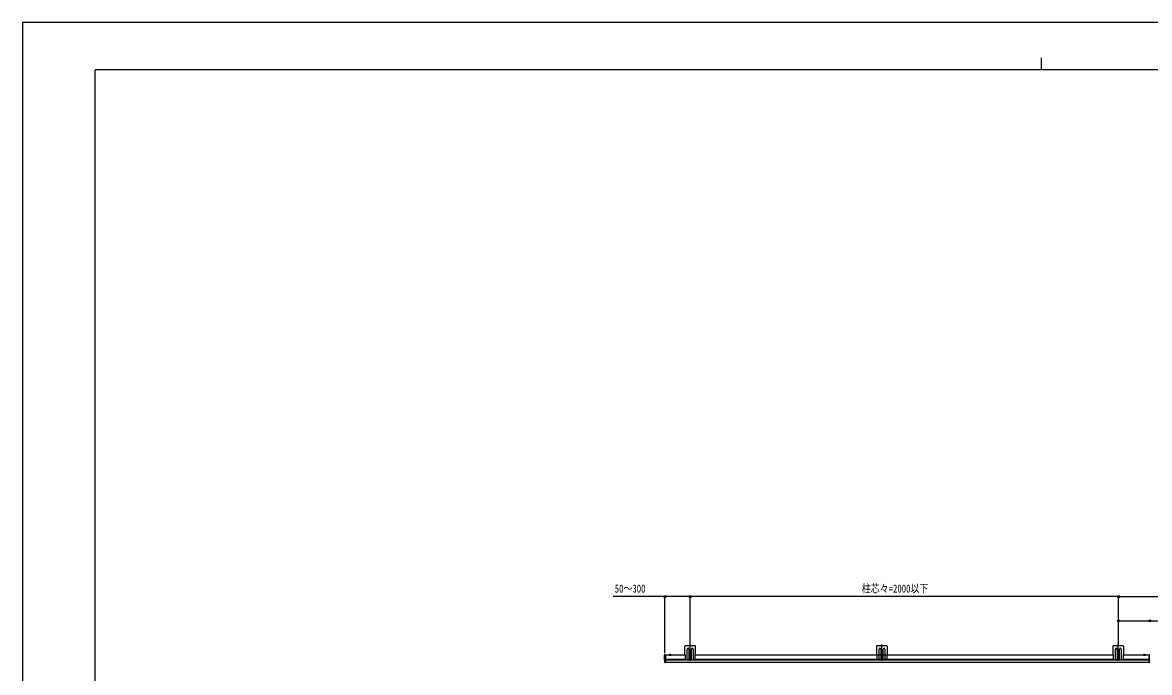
# Model space of a CAD drawing. Units: millimetres, scale not verified. Extents: x -4205 to 4205, y -2970 to 2970.
# Drawn here: x -4205 to 442, y 289 to 2970 of the extents above; entities that cross this region are included whole.
import ezdxf
from ezdxf.enums import TextEntityAlignment as Align

# ---------------------------------------------------------------- set-up
doc = ezdxf.new("R2010")
doc.units = ezdxf.units.MM
doc.header["$LTSCALE"] = 16
for name, color, linetype in [('0-4_YKK_A1', 4, 'Continuous'), ('0-5_YKK_D', 6, 'Continuous'), ('0-6_YKK_ZWAK', 7, 'Continuous')]:
    doc.layers.add(name, color=color, linetype=linetype)
doc.styles.add('ＭＳ ゴシック', font='')
doc.styles.get('ＭＳ ゴシック').set_extended_font_data('MS Gothic')

msp = doc.modelspace()

# ---------------------------------------------------------------- linework, layer by layer
at = {"layer": '0-4_YKK_A1'}
for p, q in [((-1474.74, 396.09), (-1474.74, 360.79)), ((-1431.54, 398.29), (-1472.54, 398.29)), ((-1464.04, 341.11), (-1464.04, 384.79)), ((-1457.04, 384.79), (-1457.04, 341.11)), ((-1452.04, 336.11), (-1452.04, 403.29)), ((-1447.04, 341.11), (-1447.04, 384.79)), ((-1440.04, 384.79), (-1440.04, 341.11)), ((-1429.34, 360.79), (-1429.34, 396.09)), ((-683.74, 396.09), (-683.74, 360.79)), ((-640.54, 398.29), (-681.54, 398.29)), ((-673.04, 341.11), (-673.04, 384.79)), ((-666.04, 384.79), (-666.04, 341.11)), ((-661.04, 336.11), (-661.04, 403.29)), ((-656.04, 341.11), (-656.04, 384.79)), ((-649.04, 384.79), (-649.04, 341.11)), ((-638.34, 360.79), (-638.34, 396.09)), ((290.76, 396.09), (290.76, 360.79)), ((333.96, 398.29), (292.96, 398.29)), ((301.46, 341.11), (301.46, 384.79)), ((308.46, 384.79), (308.46, 341.11)), ((313.46, 336.11), (313.46, 403.29)), ((318.46, 341.11), (318.46, 384.79)), ((325.46, 384.79), (325.46, 341.11)), ((336.16, 360.79), (336.16, 396.09)), ((-1558.54, 359.55), (-1558.54, 349.79)), ((-1558.54, 349.79), (-1558.54, 340.02)), ((-1554.04, 360.74), (-1557.59, 360.55)), ((-1557.59, 339.02), (-1555.95, 338.94)), ((-1556.54, 330.18), (-1556.54, 363.51)), ((-1556.04, 330.05), (-1556.04, 338.52)), ((-1554.04, 328.99), (-1555.1, 329.05)), ((-1554.04, 360.74), (-1554.04, 338.84)), ((-1473.04, 360.29), (-1554.04, 360.29)), ((-1554.04, 360.29), (-1554.04, 329.29)), ((-1473.04, 342.29), (-1554.04, 342.29)), ((440.96, 339.29), (-1554.04, 339.29)), ((-1554.04, 329.29), (-1554.04, 339.29)), ((440.96, 329.29), (-1554.04, 329.29)), ((-1538.02, 360.29), (-1530.07, 360.29)), ((-1534.04, 363.79), (-1534.04, 357.21)), ((-1473.04, 360.79), (-1474.74, 360.79)), ((-1473.04, 360.79), (-1473.04, 341.11)), ((-1473.04, 341.11), (-1464.04, 341.11)), ((-1458.04, 340.11), (-1463.04, 340.11)), ((-1447.04, 363.49), (-1457.04, 363.49)), ((-1457.04, 341.11), (-1447.04, 341.11)), ((-1453.29, 363.07), (-1454.12, 363.07)), ((-1452.04, 359.24), (-1452.04, 367.74)), ((-1450.8, 363.9), (-1449.97, 363.9)), ((-1446.04, 340.11), (-1441.04, 340.11)), ((-1440.04, 341.11), (-1431.04, 341.11)), ((-1431.04, 341.11), (-1431.04, 360.79)), ((-1429.34, 360.79), (-1431.04, 360.79)), ((292.46, 360.29), (-1431.04, 360.29)), ((292.46, 342.29), (-1431.04, 342.29)), ((-682.04, 360.79), (-683.74, 360.79)), ((-682.04, 360.79), (-682.04, 341.11)), ((-682.04, 341.11), (-673.04, 341.11)), ((-667.04, 340.11), (-672.04, 340.11)), ((-656.04, 363.49), (-666.04, 363.49)), ((-666.04, 341.11), (-656.04, 341.11)), ((-662.28, 363.07), (-663.11, 363.07)), ((-661.04, 359.24), (-661.04, 367.74)), ((-659.79, 363.9), (-658.96, 363.9)), ((-655.04, 340.11), (-650.04, 340.11)), ((-649.04, 341.11), (-640.04, 341.11)), ((-640.04, 341.11), (-640.04, 360.79)), ((-638.34, 360.79), (-640.04, 360.79)), ((292.46, 360.79), (290.76, 360.79)), ((292.46, 360.79), (292.46, 341.11)), ((292.46, 341.11), (301.46, 341.11)), ((307.46, 340.11), (302.46, 340.11)), ((318.46, 363.49), (308.46, 363.49)), ((308.46, 341.11), (318.46, 341.11)), ((312.21, 363.07), (311.38, 363.07)), ((313.46, 359.24), (313.46, 367.74)), ((314.7, 363.9), (315.53, 363.9)), ((319.46, 340.11), (324.46, 340.11)), ((325.46, 341.11), (334.46, 341.11)), ((334.46, 341.11), (334.46, 360.79)), ((336.16, 360.79), (334.46, 360.79)), ((440.96, 360.29), (334.46, 360.29)), ((440.96, 342.29), (334.46, 342.29)), ((424.93, 360.29), (416.98, 360.29)), ((420.96, 363.79), (420.96, 357.21)), ((440.96, 329.29), (440.96, 360.29)), ((440.96, 329.29), (440.96, 339.29)), ((440.96, 328.99), (442.02, 329.05)), ((443.46, 360.74), (441.46, 360.63)), ((441.46, 360.63), (441.46, 339.56))]:
    msp.add_line(p, q, dxfattribs=at)
for points in [[(-1555.1, 339.52), (-1554.04, 339.59), (-1554.04, 328.99)], [(-1536.12, 362.36), (-1535.19, 360.5), (-1534.04, 359.89)], [(-1531.97, 362.36), (-1532.9, 360.5), (-1534.04, 359.89)], [(-1454.12, 363.07), (-1454.12, 363.9), (-1453.29, 363.9)], [(-1452.46, 364.73), (-1452.46, 365.56), (-1451.63, 365.56), (-1451.63, 364.73)], [(-1451.63, 362.24), (-1451.63, 361.41), (-1452.46, 361.41), (-1452.46, 362.24)], [(-1449.97, 363.9), (-1449.97, 363.07), (-1450.8, 363.07)], [(-663.11, 363.07), (-663.11, 363.9), (-662.28, 363.9)], [(-661.45, 364.73), (-661.45, 365.56), (-660.62, 365.56), (-660.62, 364.73)], [(-660.62, 362.24), (-660.62, 361.41), (-661.45, 361.41), (-661.45, 362.24)], [(-658.96, 363.9), (-658.96, 363.07), (-659.79, 363.07)], [(311.38, 363.07), (311.38, 363.9), (312.21, 363.9)], [(313.04, 364.73), (313.04, 365.56), (313.87, 365.56), (313.87, 364.73)], [(313.87, 362.24), (313.87, 361.41), (313.04, 361.41), (313.04, 362.24)], [(315.53, 363.9), (315.53, 363.07), (314.7, 363.07)], [(418.88, 362.36), (419.81, 360.5), (420.96, 359.89)], [(423.03, 362.36), (422.1, 360.5), (420.96, 359.89)], [(442.02, 339.52), (440.96, 339.59), (440.96, 328.99)]]:
    msp.add_lwpolyline(points, dxfattribs=at)
for centre in [(-1452.04, 363.49), (-661.04, 363.49), (313.46, 363.49)]:
    msp.add_circle(centre, 4.25, dxfattribs=at)
for centre, radius, start, end in [((-1472.54, 396.09), 2.2, 90, 180), ((-1460.54, 384.79), 3.5, 0, 180), ((-1443.54, 384.79), 3.5, 0, 180), ((-1431.54, 396.09), 2.2, 0, 90), ((-681.54, 396.09), 2.2, 90, 180), ((-669.54, 384.79), 3.5, 0, 180), ((-652.54, 384.79), 3.5, 0, 180), ((-640.54, 396.09), 2.2, 0, 90), ((292.96, 396.09), 2.2, 90, 180), ((304.96, 384.79), 3.5, 0, 180), ((321.96, 384.79), 3.5, 0, 180), ((333.96, 396.09), 2.2, 0, 90), ((-1557.54, 359.55), 1, 93, 180), ((-1557.54, 340.02), 1, 180, 267), ((-1555.04, 338.52), 1, 93.5, 180), ((-1555.04, 330.05), 1, 180, 266.5), ((-1538.02, 360.56), 0.274, 142.28591, 270), ((-1534.04, 357.49), 5.3, 37.71409, 142.28591), ((-1530.07, 360.56), 0.274, 270, 37.71409), ((-1463.04, 341.11), 1, 180, 270), ((-1458.04, 341.11), 1, 270, 0), ((-1453.29, 364.73), 0.83, 270, 0), ((-1453.29, 362.24), 0.83, 0, 90), ((-1450.8, 364.73), 0.83, 180, 270), ((-1450.8, 362.24), 0.83, 90, 180), ((-1446.04, 341.11), 1, 180, 270), ((-1441.04, 341.11), 1, 270, 0), ((-672.04, 341.11), 1, 180, 270), ((-667.04, 341.11), 1, 270, 0), ((-662.28, 364.73), 0.83, 270, 0), ((-662.28, 362.24), 0.83, 0, 90), ((-659.79, 364.73), 0.83, 180, 270), ((-659.79, 362.24), 0.83, 90, 180), ((-655.04, 341.11), 1, 180, 270), ((-650.04, 341.11), 1, 270, 0), ((302.46, 341.11), 1, 180, 270), ((307.46, 341.11), 1, 270, 0), ((312.21, 364.73), 0.83, 270, 0), ((312.21, 362.24), 0.83, 0, 90), ((314.7, 364.73), 0.83, 180, 270), ((314.7, 362.24), 0.83, 90, 180), ((319.46, 341.11), 1, 180, 270), ((324.46, 341.11), 1, 270, 0), ((416.98, 360.56), 0.274, 142.28591, 270), ((420.96, 357.49), 5.3, 37.71409, 142.28591), ((424.93, 360.56), 0.274, 270, 37.71409)]:
    msp.add_arc(centre, radius, start, end, dxfattribs=at)
at = {"layer": '0-5_YKK_D'}
for p, q in [((-1556.54, 367.8), (-1556.54, 602.28)), ((-1452.04, 404.29), (-1452.04, 602.28)), ((-1452.04, 405.29), (-1452.04, 602.28)), ((313.96, 601.28), (-1452.04, 601.28)), ((313.96, 404.29), (313.96, 602.28)), ((313.96, 404.29), (313.96, 602.28)), ((313.96, 601.28), (2338.96, 601.28)), ((313.96, 404.29), (313.96, 502.28))]:
    msp.add_line(p, q, dxfattribs=at)
for points in [[(-1452.04, 601.28), (-1556.54, 601.28), (-1769.94, 601.28)], [(313.96, 501.28), (443.46, 501.28), (688.24, 501.28)]]:
    msp.add_lwpolyline(points, dxfattribs=at)
for centre in [(-1556.54, 601.28), (-1452.04, 601.28), (-1452.04, 601.28), (313.96, 601.28), (313.96, 601.28), (313.96, 501.28), (443.46, 501.28)]:
    msp.add_circle(centre, 4.25, dxfattribs=at)
at = {"layer": '0-6_YKK_ZWAK'}
for p, q in [((-4.98, 2825), (-4.98, 2775)), ((3895.02, 2775), (-3904.98, 2775)), ((-3904.98, -2525), (-3904.98, 2775))]:
    msp.add_line(p, q, dxfattribs=at)
msp.add_lwpolyline([(-4205, -2970), (4205, -2970), (4205, 2970), (-4205, 2970)], close=True, dxfattribs=at)

# ---------------------------------------------------------------- texts
at = {"layer": '0-5_YKK_D', "style": 'ＭＳ ゴシック', "width": 0.8}
for s, p in [('50～300', (-1762.94, 608.28)), ('柱芯々=2000以下', (-744.24, 608.28))]:
    msp.add_text(s, height=32.99, dxfattribs=at).set_placement(p, align=Align.BOTTOM_LEFT)

doc.saveas('drawing.dxf')
